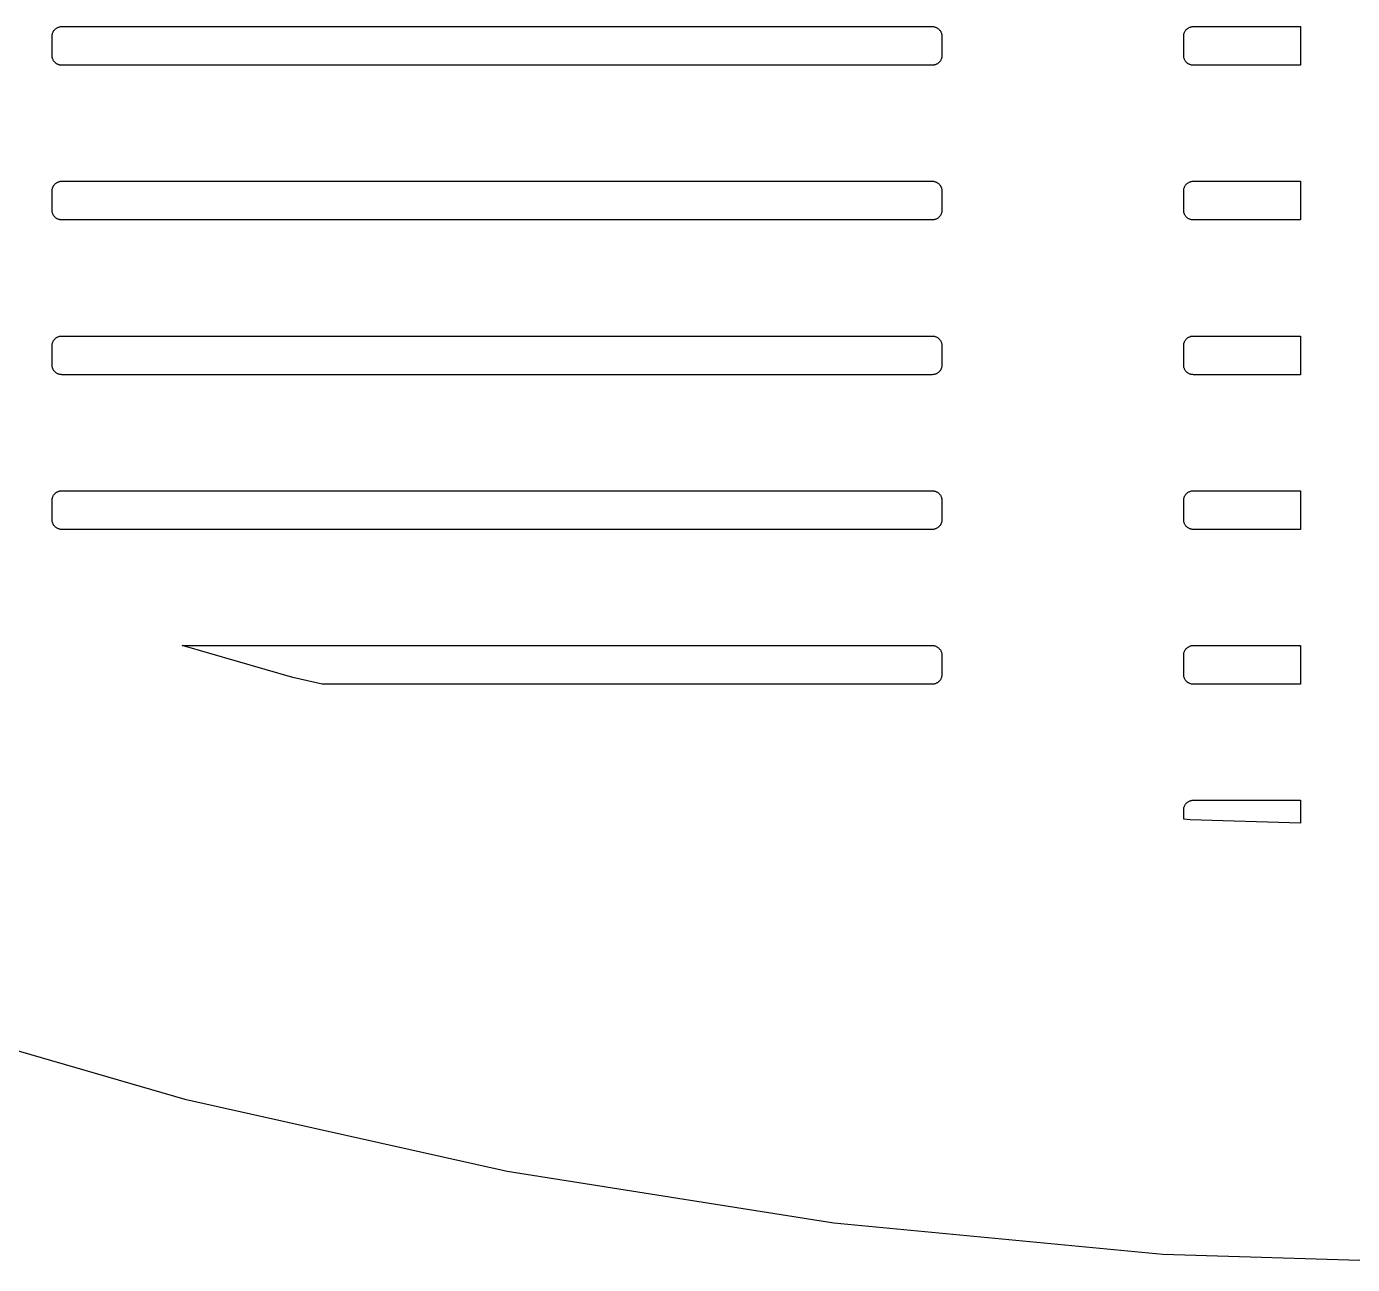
# Model space of a CAD drawing. Header units: metres. Extents: x -163 to 163, y -163 to 163.
# Drawn here: x -45.49 to -4.36, y -163.2 to -124.8 of the extents above; entities that cross this region are included whole.
import ezdxf

# ---------------------------------------------------------------- set-up
doc = ezdxf.new("R2010")
doc.units = ezdxf.units.M

msp = doc.modelspace()

# ---------------------------------------------------------------- linework, layer by layer
for p, q in [((-44.6936, -125.043), (-44.6895, -125.024)), ((-44.6895, -125.024), (-44.6843, -125.006)), ((-44.6843, -125.006), (-44.6779, -124.989)), ((-44.6779, -124.989), (-44.6704, -124.971)), ((-44.6704, -124.971), (-44.6618, -124.954)), ((-44.6618, -124.954), (-44.6523, -124.938)), ((-44.6523, -124.938), (-44.6416, -124.923)), ((-44.6416, -124.923), (-44.6301, -124.908)), ((-44.6301, -124.908), (-44.6176, -124.894)), ((-44.6176, -124.894), (-44.6043, -124.88)), ((-44.6043, -124.88), (-44.5902, -124.868)), ((-44.5902, -124.868), (-44.5753, -124.856)), ((-44.5753, -124.856), (-44.5597, -124.846)), ((-44.5597, -124.846), (-44.5435, -124.836)), ((-44.5435, -124.836), (-44.5267, -124.827)), ((-44.5267, -124.827), (-44.5094, -124.82)), ((-44.5094, -124.82), (-44.4917, -124.814)), ((-44.4917, -124.814), (-44.4736, -124.808)), ((-44.4736, -124.808), (-44.4552, -124.804)), ((-44.4552, -124.804), (-44.4366, -124.801)), ((-44.4366, -124.801), (-44.4178, -124.8)), ((-44.4178, -124.8), (-44.3989, -124.799)), ((-44.3989, -124.799), (-17.3989, -124.799)), ((-17.3989, -124.799), (-17.3801, -124.8)), ((-17.3801, -124.8), (-17.3613, -124.801)), ((-17.3613, -124.801), (-17.3427, -124.804)), ((-17.3427, -124.804), (-17.3243, -124.808)), ((-17.3243, -124.808), (-17.3062, -124.814)), ((-17.3062, -124.814), (-17.2885, -124.82)), ((-17.2885, -124.82), (-17.2712, -124.827)), ((-17.2712, -124.827), (-17.2544, -124.836)), ((-17.2544, -124.836), (-17.2382, -124.846)), ((-17.2382, -124.846), (-17.2226, -124.856)), ((-17.2226, -124.856), (-17.2077, -124.868)), ((-17.2077, -124.868), (-17.1936, -124.88)), ((-17.1936, -124.88), (-17.1803, -124.894)), ((-17.1803, -124.894), (-17.1678, -124.908)), ((-17.1678, -124.908), (-17.1562, -124.923)), ((-17.1562, -124.923), (-17.1456, -124.938)), ((-17.1456, -124.938), (-17.1361, -124.954)), ((-17.1361, -124.954), (-17.1275, -124.971)), ((-17.1275, -124.971), (-17.12, -124.989)), ((-17.12, -124.989), (-17.1136, -125.006)), ((-17.1136, -125.006), (-17.1084, -125.024)), ((-17.1084, -125.024), (-17.1043, -125.043)), ((-9.59363, -125.043), (-9.58952, -125.024)), ((-9.58952, -125.024), (-9.58426, -125.006)), ((-9.58426, -125.006), (-9.57788, -124.989)), ((-9.57788, -124.989), (-9.57039, -124.971)), ((-9.57039, -124.971), (-9.56184, -124.954)), ((-9.56184, -124.954), (-9.55225, -124.938)), ((-9.55225, -124.938), (-9.54166, -124.923)), ((-9.54166, -124.923), (-9.53011, -124.908)), ((-9.53011, -124.908), (-9.51764, -124.894)), ((-9.51764, -124.894), (-9.5043, -124.88)), ((-9.5043, -124.88), (-9.49017, -124.868)), ((-9.49017, -124.868), (-9.47528, -124.856)), ((-9.47528, -124.856), (-9.45969, -124.846)), ((-9.45969, -124.846), (-9.44347, -124.836)), ((-9.44347, -124.836), (-9.42668, -124.827)), ((-9.42668, -124.827), (-9.40938, -124.82)), ((-9.40938, -124.82), (-9.39165, -124.814)), ((-9.39165, -124.814), (-9.37355, -124.808)), ((-9.37355, -124.808), (-9.35516, -124.804)), ((-9.35516, -124.804), (-9.33655, -124.801)), ((-9.33655, -124.801), (-9.31778, -124.8)), ((-9.31778, -124.8), (-9.29895, -124.799)), ((-9.29895, -124.799), (-5.97498, -124.799)), ((-5.97498, -124.799), (-5.97498, -125.999)), ((-44.6989, -125.099), (-44.6983, -125.08)), ((-44.6989, -125.699), (-44.6989, -125.099)), ((-44.6983, -125.08), (-44.6966, -125.061)), ((-44.6966, -125.061), (-44.6936, -125.043)), ((-17.1043, -125.043), (-17.1013, -125.061)), ((-17.1013, -125.061), (-17.0995, -125.08)), ((-17.0995, -125.08), (-17.099, -125.099)), ((-17.099, -125.099), (-17.099, -125.699)), ((-9.59894, -125.099), (-9.59836, -125.08)), ((-9.59894, -125.699), (-9.59894, -125.099)), ((-9.59836, -125.08), (-9.59657, -125.061)), ((-9.59657, -125.061), (-9.59363, -125.043)), ((-44.6983, -125.718), (-44.6989, -125.699)), ((-44.6966, -125.737), (-44.6983, -125.718)), ((-44.6936, -125.755), (-44.6966, -125.737)), ((-44.6895, -125.774), (-44.6936, -125.755)), ((-44.6843, -125.792), (-44.6895, -125.774)), ((-44.6779, -125.809), (-44.6843, -125.792)), ((-44.6704, -125.827), (-44.6779, -125.809)), ((-44.6618, -125.843), (-44.6704, -125.827)), ((-44.6523, -125.86), (-44.6618, -125.843)), ((-17.1361, -125.843), (-17.1456, -125.86)), ((-17.1275, -125.827), (-17.1361, -125.843)), ((-17.12, -125.809), (-17.1275, -125.827)), ((-17.1136, -125.792), (-17.12, -125.809)), ((-17.1084, -125.774), (-17.1136, -125.792)), ((-17.1043, -125.755), (-17.1084, -125.774)), ((-17.1013, -125.737), (-17.1043, -125.755)), ((-17.0995, -125.718), (-17.1013, -125.737)), ((-17.099, -125.699), (-17.0995, -125.718)), ((-9.59836, -125.718), (-9.59894, -125.699)), ((-9.59657, -125.737), (-9.59836, -125.718)), ((-9.59363, -125.755), (-9.59657, -125.737)), ((-9.58952, -125.774), (-9.59363, -125.755)), ((-9.58426, -125.792), (-9.58952, -125.774)), ((-9.57788, -125.809), (-9.58426, -125.792)), ((-9.57039, -125.827), (-9.57788, -125.809)), ((-9.56184, -125.843), (-9.57039, -125.827)), ((-9.55225, -125.86), (-9.56184, -125.843)), ((-44.6416, -125.875), (-44.6523, -125.86)), ((-44.6301, -125.89), (-44.6416, -125.875)), ((-44.6176, -125.904), (-44.6301, -125.89)), ((-44.6043, -125.918), (-44.6176, -125.904)), ((-44.5902, -125.93), (-44.6043, -125.918)), ((-44.5753, -125.942), (-44.5902, -125.93)), ((-44.5597, -125.952), (-44.5753, -125.942)), ((-44.5435, -125.962), (-44.5597, -125.952)), ((-44.5267, -125.97), (-44.5435, -125.962)), ((-44.5094, -125.978), (-44.5267, -125.97)), ((-44.4917, -125.984), (-44.5094, -125.978)), ((-44.4736, -125.99), (-44.4917, -125.984)), ((-44.4552, -125.994), (-44.4736, -125.99)), ((-44.4366, -125.997), (-44.4552, -125.994)), ((-44.4178, -125.998), (-44.4366, -125.997)), ((-44.3989, -125.999), (-44.4178, -125.998)), ((-17.3989, -125.999), (-44.3989, -125.999)), ((-17.3801, -125.998), (-17.3989, -125.999)), ((-17.3613, -125.997), (-17.3801, -125.998)), ((-17.3427, -125.994), (-17.3613, -125.997)), ((-17.3243, -125.99), (-17.3427, -125.994)), ((-17.3062, -125.984), (-17.3243, -125.99)), ((-17.2885, -125.978), (-17.3062, -125.984)), ((-17.2712, -125.97), (-17.2885, -125.978)), ((-17.2544, -125.962), (-17.2712, -125.97)), ((-17.2382, -125.952), (-17.2544, -125.962)), ((-17.2226, -125.942), (-17.2382, -125.952)), ((-17.2077, -125.93), (-17.2226, -125.942)), ((-17.1936, -125.918), (-17.2077, -125.93)), ((-17.1803, -125.904), (-17.1936, -125.918)), ((-17.1678, -125.89), (-17.1803, -125.904)), ((-17.1562, -125.875), (-17.1678, -125.89)), ((-17.1456, -125.86), (-17.1562, -125.875)), ((-9.54166, -125.875), (-9.55225, -125.86)), ((-9.53011, -125.89), (-9.54166, -125.875)), ((-9.51764, -125.904), (-9.53011, -125.89)), ((-9.5043, -125.918), (-9.51764, -125.904)), ((-9.49017, -125.93), (-9.5043, -125.918)), ((-9.47528, -125.942), (-9.49017, -125.93)), ((-9.45969, -125.952), (-9.47528, -125.942)), ((-9.44347, -125.962), (-9.45969, -125.952)), ((-9.42668, -125.97), (-9.44347, -125.962)), ((-9.40938, -125.978), (-9.42668, -125.97)), ((-9.39165, -125.984), (-9.40938, -125.978)), ((-9.37355, -125.99), (-9.39165, -125.984)), ((-9.35516, -125.994), (-9.37355, -125.99)), ((-9.33655, -125.997), (-9.35516, -125.994)), ((-9.31778, -125.998), (-9.33655, -125.997)), ((-9.29895, -125.999), (-9.31778, -125.998)), ((-5.97498, -125.999), (-9.29895, -125.999)), ((-44.6989, -129.899), (-44.6983, -129.88)), ((-44.6989, -130.499), (-44.6989, -129.899)), ((-44.6983, -129.88), (-44.6966, -129.861)), ((-44.6966, -129.861), (-44.6936, -129.843)), ((-44.6936, -129.843), (-44.6895, -129.824)), ((-44.6895, -129.824), (-44.6843, -129.806)), ((-44.6843, -129.806), (-44.6779, -129.789)), ((-44.6779, -129.789), (-44.6704, -129.771)), ((-44.6704, -129.771), (-44.6618, -129.754)), ((-44.6618, -129.754), (-44.6523, -129.738)), ((-44.6523, -129.738), (-44.6416, -129.723)), ((-44.6416, -129.723), (-44.6301, -129.708)), ((-44.6301, -129.708), (-44.6176, -129.694)), ((-44.6176, -129.694), (-44.6043, -129.68)), ((-44.6043, -129.68), (-44.5902, -129.668)), ((-44.5902, -129.668), (-44.5753, -129.656)), ((-44.5753, -129.656), (-44.5597, -129.646)), ((-44.5597, -129.646), (-44.5435, -129.636)), ((-44.5435, -129.636), (-44.5267, -129.628)), ((-44.5267, -129.628), (-44.5094, -129.62)), ((-44.5094, -129.62), (-44.4917, -129.614)), ((-44.4917, -129.614), (-44.4736, -129.608)), ((-44.4736, -129.608), (-44.4552, -129.604)), ((-44.4552, -129.604), (-44.4366, -129.601)), ((-44.4366, -129.601), (-44.4178, -129.6)), ((-44.4178, -129.6), (-44.3989, -129.599)), ((-44.3989, -129.599), (-17.3989, -129.599)), ((-17.3989, -129.599), (-17.3801, -129.6)), ((-17.3801, -129.6), (-17.3613, -129.601)), ((-17.3613, -129.601), (-17.3427, -129.604)), ((-17.3427, -129.604), (-17.3243, -129.608)), ((-17.3243, -129.608), (-17.3062, -129.614)), ((-17.3062, -129.614), (-17.2885, -129.62)), ((-17.2885, -129.62), (-17.2712, -129.628)), ((-17.2712, -129.628), (-17.2544, -129.636)), ((-17.2544, -129.636), (-17.2382, -129.646)), ((-17.2382, -129.646), (-17.2226, -129.656)), ((-17.2226, -129.656), (-17.2077, -129.668)), ((-17.2077, -129.668), (-17.1936, -129.68)), ((-17.1936, -129.68), (-17.1803, -129.694)), ((-17.1803, -129.694), (-17.1678, -129.708)), ((-17.1678, -129.708), (-17.1562, -129.723)), ((-17.1562, -129.723), (-17.1456, -129.738)), ((-17.1456, -129.738), (-17.1361, -129.754)), ((-17.1361, -129.754), (-17.1275, -129.771)), ((-17.1275, -129.771), (-17.12, -129.789)), ((-17.12, -129.789), (-17.1136, -129.806)), ((-17.1136, -129.806), (-17.1084, -129.824)), ((-17.1084, -129.824), (-17.1043, -129.843)), ((-17.1043, -129.843), (-17.1013, -129.861)), ((-17.1013, -129.861), (-17.0995, -129.88)), ((-17.0995, -129.88), (-17.099, -129.899)), ((-17.099, -129.899), (-17.099, -130.499)), ((-9.59894, -129.899), (-9.59836, -129.88)), ((-9.59894, -130.499), (-9.59894, -129.899)), ((-9.59836, -129.88), (-9.59657, -129.861)), ((-9.59657, -129.861), (-9.59363, -129.843)), ((-9.59363, -129.843), (-9.58952, -129.824)), ((-9.58952, -129.824), (-9.58426, -129.806)), ((-9.58426, -129.806), (-9.57788, -129.789)), ((-9.57788, -129.789), (-9.57039, -129.771)), ((-9.57039, -129.771), (-9.56184, -129.754)), ((-9.56184, -129.754), (-9.55225, -129.738)), ((-9.55225, -129.738), (-9.54166, -129.723)), ((-9.54166, -129.723), (-9.53011, -129.708)), ((-9.53011, -129.708), (-9.51764, -129.694)), ((-9.51764, -129.694), (-9.5043, -129.68)), ((-9.5043, -129.68), (-9.49017, -129.668)), ((-9.49017, -129.668), (-9.47528, -129.656)), ((-9.47528, -129.656), (-9.45969, -129.646)), ((-9.45969, -129.646), (-9.44347, -129.636)), ((-9.44347, -129.636), (-9.42668, -129.628)), ((-9.42668, -129.628), (-9.40938, -129.62)), ((-9.40938, -129.62), (-9.39165, -129.614)), ((-9.39165, -129.614), (-9.37355, -129.608)), ((-9.37355, -129.608), (-9.35516, -129.604)), ((-9.35516, -129.604), (-9.33655, -129.601)), ((-9.33655, -129.601), (-9.31778, -129.6)), ((-9.31778, -129.6), (-9.29895, -129.599)), ((-9.29895, -129.599), (-5.97498, -129.599)), ((-5.97498, -129.599), (-5.97498, -130.799)), ((-44.6983, -130.518), (-44.6989, -130.499)), ((-44.6966, -130.537), (-44.6983, -130.518)), ((-44.6936, -130.555), (-44.6966, -130.537)), ((-44.6895, -130.574), (-44.6936, -130.555)), ((-44.6843, -130.592), (-44.6895, -130.574)), ((-44.6779, -130.609), (-44.6843, -130.592)), ((-44.6704, -130.627), (-44.6779, -130.609)), ((-44.6618, -130.643), (-44.6704, -130.627)), ((-44.6523, -130.66), (-44.6618, -130.643)), ((-44.6416, -130.675), (-44.6523, -130.66)), ((-44.6301, -130.69), (-44.6416, -130.675)), ((-44.6176, -130.704), (-44.6301, -130.69)), ((-44.6043, -130.718), (-44.6176, -130.704)), ((-44.5902, -130.73), (-44.6043, -130.718)), ((-44.5753, -130.742), (-44.5902, -130.73)), ((-44.5597, -130.752), (-44.5753, -130.742)), ((-44.5435, -130.762), (-44.5597, -130.752)), ((-44.5267, -130.77), (-44.5435, -130.762)), ((-44.5094, -130.778), (-44.5267, -130.77)), ((-44.4917, -130.784), (-44.5094, -130.778)), ((-44.4736, -130.79), (-44.4917, -130.784)), ((-44.4552, -130.794), (-44.4736, -130.79)), ((-44.4366, -130.797), (-44.4552, -130.794)), ((-17.3427, -130.794), (-17.3613, -130.797)), ((-17.3243, -130.79), (-17.3427, -130.794)), ((-17.3062, -130.784), (-17.3243, -130.79)), ((-17.2885, -130.778), (-17.3062, -130.784)), ((-17.2712, -130.77), (-17.2885, -130.778)), ((-17.2544, -130.762), (-17.2712, -130.77)), ((-17.2382, -130.752), (-17.2544, -130.762)), ((-17.2226, -130.742), (-17.2382, -130.752)), ((-17.2077, -130.73), (-17.2226, -130.742)), ((-17.1936, -130.718), (-17.2077, -130.73)), ((-17.1803, -130.704), (-17.1936, -130.718)), ((-17.1678, -130.69), (-17.1803, -130.704)), ((-17.1562, -130.675), (-17.1678, -130.69)), ((-17.1456, -130.66), (-17.1562, -130.675)), ((-17.1361, -130.643), (-17.1456, -130.66)), ((-17.1275, -130.627), (-17.1361, -130.643)), ((-17.12, -130.609), (-17.1275, -130.627)), ((-17.1136, -130.592), (-17.12, -130.609)), ((-17.1084, -130.574), (-17.1136, -130.592)), ((-17.1043, -130.555), (-17.1084, -130.574)), ((-17.1013, -130.537), (-17.1043, -130.555)), ((-17.0995, -130.518), (-17.1013, -130.537)), ((-17.099, -130.499), (-17.0995, -130.518)), ((-9.59836, -130.518), (-9.59894, -130.499)), ((-9.59657, -130.537), (-9.59836, -130.518)), ((-9.59363, -130.555), (-9.59657, -130.537)), ((-9.58952, -130.574), (-9.59363, -130.555)), ((-9.58426, -130.592), (-9.58952, -130.574)), ((-9.57788, -130.609), (-9.58426, -130.592)), ((-9.57039, -130.627), (-9.57788, -130.609)), ((-9.56184, -130.643), (-9.57039, -130.627)), ((-9.55225, -130.66), (-9.56184, -130.643)), ((-9.54166, -130.675), (-9.55225, -130.66)), ((-9.53011, -130.69), (-9.54166, -130.675)), ((-9.51764, -130.704), (-9.53011, -130.69)), ((-9.5043, -130.718), (-9.51764, -130.704)), ((-9.49017, -130.73), (-9.5043, -130.718)), ((-9.47528, -130.742), (-9.49017, -130.73)), ((-9.45969, -130.752), (-9.47528, -130.742)), ((-9.44347, -130.762), (-9.45969, -130.752)), ((-9.42668, -130.77), (-9.44347, -130.762)), ((-9.40938, -130.778), (-9.42668, -130.77)), ((-9.39165, -130.784), (-9.40938, -130.778)), ((-9.37355, -130.79), (-9.39165, -130.784)), ((-9.35516, -130.794), (-9.37355, -130.79)), ((-9.33655, -130.797), (-9.35516, -130.794)), ((-44.4178, -130.798), (-44.4366, -130.797)), ((-44.3989, -130.799), (-44.4178, -130.798)), ((-17.3989, -130.799), (-44.3989, -130.799)), ((-17.3801, -130.798), (-17.3989, -130.799)), ((-17.3613, -130.797), (-17.3801, -130.798)), ((-9.31778, -130.798), (-9.33655, -130.797)), ((-9.29895, -130.799), (-9.31778, -130.798)), ((-5.97498, -130.799), (-9.29895, -130.799)), ((-44.6301, -134.508), (-44.6176, -134.494)), ((-44.6176, -134.494), (-44.6043, -134.48)), ((-44.6043, -134.48), (-44.5902, -134.468)), ((-44.5902, -134.468), (-44.5753, -134.456)), ((-44.5753, -134.456), (-44.5597, -134.446)), ((-44.5597, -134.446), (-44.5435, -134.436)), ((-44.5435, -134.436), (-44.5267, -134.428)), ((-44.5267, -134.428), (-44.5094, -134.42)), ((-44.5094, -134.42), (-44.4917, -134.414)), ((-44.4917, -134.414), (-44.4736, -134.408)), ((-44.4736, -134.408), (-44.4552, -134.404)), ((-44.4552, -134.404), (-44.4366, -134.401)), ((-44.4366, -134.401), (-44.4178, -134.4)), ((-44.4178, -134.4), (-44.3989, -134.399)), ((-44.3989, -134.399), (-17.3989, -134.399)), ((-17.3989, -134.399), (-17.3801, -134.4)), ((-17.3801, -134.4), (-17.3613, -134.401)), ((-17.3613, -134.401), (-17.3427, -134.404)), ((-17.3427, -134.404), (-17.3243, -134.408)), ((-17.3243, -134.408), (-17.3062, -134.414)), ((-17.3062, -134.414), (-17.2885, -134.42)), ((-17.2885, -134.42), (-17.2712, -134.428)), ((-17.2712, -134.428), (-17.2544, -134.436)), ((-17.2544, -134.436), (-17.2382, -134.446)), ((-17.2382, -134.446), (-17.2226, -134.456)), ((-17.2226, -134.456), (-17.2077, -134.468)), ((-17.2077, -134.468), (-17.1936, -134.48)), ((-17.1936, -134.48), (-17.1803, -134.494)), ((-17.1803, -134.494), (-17.1678, -134.508)), ((-9.53011, -134.508), (-9.51764, -134.494)), ((-9.51764, -134.494), (-9.5043, -134.48)), ((-9.5043, -134.48), (-9.49017, -134.468)), ((-9.49017, -134.468), (-9.47528, -134.456)), ((-9.47528, -134.456), (-9.45969, -134.446)), ((-9.45969, -134.446), (-9.44347, -134.436)), ((-9.44347, -134.436), (-9.42668, -134.428)), ((-9.42668, -134.428), (-9.40938, -134.42)), ((-9.40938, -134.42), (-9.39165, -134.414)), ((-9.39165, -134.414), (-9.37355, -134.408)), ((-9.37355, -134.408), (-9.35516, -134.404)), ((-9.35516, -134.404), (-9.33655, -134.401)), ((-9.33655, -134.401), (-9.31778, -134.4)), ((-9.31778, -134.4), (-9.29895, -134.399)), ((-9.29895, -134.399), (-5.97498, -134.399)), ((-5.97498, -134.399), (-5.97498, -135.599)), ((-44.6989, -134.699), (-44.6983, -134.68)), ((-44.6989, -135.299), (-44.6989, -134.699)), ((-44.6983, -134.68), (-44.6966, -134.661)), ((-44.6966, -134.661), (-44.6936, -134.643)), ((-44.6936, -134.643), (-44.6895, -134.624)), ((-44.6895, -134.624), (-44.6843, -134.606)), ((-44.6843, -134.606), (-44.6779, -134.589)), ((-44.6779, -134.589), (-44.6704, -134.571)), ((-44.6704, -134.571), (-44.6618, -134.554)), ((-44.6618, -134.554), (-44.6523, -134.538)), ((-44.6523, -134.538), (-44.6416, -134.523)), ((-44.6416, -134.523), (-44.6301, -134.508)), ((-17.1678, -134.508), (-17.1562, -134.523)), ((-17.1562, -134.523), (-17.1456, -134.538)), ((-17.1456, -134.538), (-17.1361, -134.554)), ((-17.1361, -134.554), (-17.1275, -134.571)), ((-17.1275, -134.571), (-17.12, -134.589)), ((-17.12, -134.589), (-17.1136, -134.606)), ((-17.1136, -134.606), (-17.1084, -134.624)), ((-17.1084, -134.624), (-17.1043, -134.643)), ((-17.1043, -134.643), (-17.1013, -134.661)), ((-17.1013, -134.661), (-17.0995, -134.68)), ((-17.0995, -134.68), (-17.099, -134.699)), ((-17.099, -134.699), (-17.099, -135.299)), ((-9.59894, -134.699), (-9.59836, -134.68)), ((-9.59894, -135.299), (-9.59894, -134.699)), ((-9.59836, -134.68), (-9.59657, -134.661)), ((-9.59657, -134.661), (-9.59363, -134.643)), ((-9.59363, -134.643), (-9.58952, -134.624)), ((-9.58952, -134.624), (-9.58426, -134.606)), ((-9.58426, -134.606), (-9.57788, -134.589)), ((-9.57788, -134.589), (-9.57039, -134.571)), ((-9.57039, -134.571), (-9.56184, -134.554)), ((-9.56184, -134.554), (-9.55225, -134.538)), ((-9.55225, -134.538), (-9.54166, -134.523)), ((-9.54166, -134.523), (-9.53011, -134.508)), ((-44.6983, -135.318), (-44.6989, -135.299)), ((-44.6966, -135.337), (-44.6983, -135.318)), ((-17.0995, -135.318), (-17.1013, -135.337)), ((-17.099, -135.299), (-17.0995, -135.318)), ((-9.59836, -135.318), (-9.59894, -135.299)), ((-9.59657, -135.337), (-9.59836, -135.318)), ((-44.6936, -135.355), (-44.6966, -135.337)), ((-44.6895, -135.374), (-44.6936, -135.355)), ((-44.6843, -135.392), (-44.6895, -135.374)), ((-44.6779, -135.409), (-44.6843, -135.392)), ((-44.6704, -135.427), (-44.6779, -135.409)), ((-44.6618, -135.443), (-44.6704, -135.427)), ((-44.6523, -135.46), (-44.6618, -135.443)), ((-44.6416, -135.475), (-44.6523, -135.46)), ((-44.6301, -135.49), (-44.6416, -135.475)), ((-44.6176, -135.504), (-44.6301, -135.49)), ((-44.6043, -135.518), (-44.6176, -135.504)), ((-44.5902, -135.53), (-44.6043, -135.518)), ((-44.5753, -135.542), (-44.5902, -135.53)), ((-44.5597, -135.552), (-44.5753, -135.542)), ((-44.5435, -135.562), (-44.5597, -135.552)), ((-44.5267, -135.57), (-44.5435, -135.562)), ((-44.5094, -135.578), (-44.5267, -135.57)), ((-44.4917, -135.584), (-44.5094, -135.578)), ((-44.4736, -135.59), (-44.4917, -135.584)), ((-44.4552, -135.594), (-44.4736, -135.59)), ((-44.4366, -135.597), (-44.4552, -135.594)), ((-44.4178, -135.598), (-44.4366, -135.597)), ((-44.3989, -135.599), (-44.4178, -135.598)), ((-17.3989, -135.599), (-44.3989, -135.599)), ((-17.3801, -135.598), (-17.3989, -135.599)), ((-17.3613, -135.597), (-17.3801, -135.598)), ((-17.3427, -135.594), (-17.3613, -135.597)), ((-17.3243, -135.59), (-17.3427, -135.594)), ((-17.3062, -135.584), (-17.3243, -135.59)), ((-17.2885, -135.578), (-17.3062, -135.584)), ((-17.2712, -135.57), (-17.2885, -135.578)), ((-17.2544, -135.562), (-17.2712, -135.57)), ((-17.2382, -135.552), (-17.2544, -135.562)), ((-17.2226, -135.542), (-17.2382, -135.552)), ((-17.2077, -135.53), (-17.2226, -135.542)), ((-17.1936, -135.518), (-17.2077, -135.53)), ((-17.1803, -135.504), (-17.1936, -135.518)), ((-17.1678, -135.49), (-17.1803, -135.504)), ((-17.1562, -135.475), (-17.1678, -135.49)), ((-17.1456, -135.46), (-17.1562, -135.475)), ((-17.1361, -135.443), (-17.1456, -135.46)), ((-17.1275, -135.427), (-17.1361, -135.443)), ((-17.12, -135.409), (-17.1275, -135.427)), ((-17.1136, -135.392), (-17.12, -135.409)), ((-17.1084, -135.374), (-17.1136, -135.392)), ((-17.1043, -135.355), (-17.1084, -135.374)), ((-17.1013, -135.337), (-17.1043, -135.355)), ((-9.59363, -135.355), (-9.59657, -135.337)), ((-9.58952, -135.374), (-9.59363, -135.355)), ((-9.58426, -135.392), (-9.58952, -135.374)), ((-9.57788, -135.409), (-9.58426, -135.392)), ((-9.57039, -135.427), (-9.57788, -135.409)), ((-9.56184, -135.443), (-9.57039, -135.427)), ((-9.55225, -135.46), (-9.56184, -135.443)), ((-9.54166, -135.475), (-9.55225, -135.46)), ((-9.53011, -135.49), (-9.54166, -135.475)), ((-9.51764, -135.504), (-9.53011, -135.49)), ((-9.5043, -135.518), (-9.51764, -135.504)), ((-9.49017, -135.53), (-9.5043, -135.518)), ((-9.47528, -135.542), (-9.49017, -135.53)), ((-9.45969, -135.552), (-9.47528, -135.542)), ((-9.44347, -135.562), (-9.45969, -135.552)), ((-9.42668, -135.57), (-9.44347, -135.562)), ((-9.40938, -135.578), (-9.42668, -135.57)), ((-9.39165, -135.584), (-9.40938, -135.578)), ((-9.37355, -135.59), (-9.39165, -135.584)), ((-9.35516, -135.594), (-9.37355, -135.59)), ((-9.33655, -135.597), (-9.35516, -135.594)), ((-9.31778, -135.598), (-9.33655, -135.597)), ((-9.29895, -135.599), (-9.31778, -135.598)), ((-5.97498, -135.599), (-9.29895, -135.599)), ((-44.6936, -139.443), (-44.6895, -139.424)), ((-44.6895, -139.424), (-44.6843, -139.406)), ((-44.6843, -139.406), (-44.6779, -139.389)), ((-44.6779, -139.389), (-44.6704, -139.371)), ((-44.6704, -139.371), (-44.6618, -139.354)), ((-44.6618, -139.354), (-44.6523, -139.338)), ((-44.6523, -139.338), (-44.6416, -139.323)), ((-44.6416, -139.323), (-44.6301, -139.308)), ((-44.6301, -139.308), (-44.6176, -139.294)), ((-44.6176, -139.294), (-44.6043, -139.28)), ((-44.6043, -139.28), (-44.5902, -139.268)), ((-44.5902, -139.268), (-44.5753, -139.256)), ((-44.5753, -139.256), (-44.5597, -139.246)), ((-44.5597, -139.246), (-44.5435, -139.236)), ((-44.5435, -139.236), (-44.5267, -139.228)), ((-44.5267, -139.228), (-44.5094, -139.22)), ((-44.5094, -139.22), (-44.4917, -139.214)), ((-44.4917, -139.214), (-44.4736, -139.208)), ((-44.4736, -139.208), (-44.4552, -139.204)), ((-44.4552, -139.204), (-44.4366, -139.201)), ((-44.4366, -139.201), (-44.4178, -139.2)), ((-44.4178, -139.2), (-44.3989, -139.199)), ((-44.3989, -139.199), (-17.3989, -139.199)), ((-17.3989, -139.199), (-17.3801, -139.2)), ((-17.3801, -139.2), (-17.3613, -139.201)), ((-17.3613, -139.201), (-17.3427, -139.204)), ((-17.3427, -139.204), (-17.3243, -139.208)), ((-17.3243, -139.208), (-17.3062, -139.214)), ((-17.3062, -139.214), (-17.2885, -139.22)), ((-17.2885, -139.22), (-17.2712, -139.228)), ((-17.2712, -139.228), (-17.2544, -139.236)), ((-17.2544, -139.236), (-17.2382, -139.246)), ((-17.2382, -139.246), (-17.2226, -139.256)), ((-17.2226, -139.256), (-17.2077, -139.268)), ((-17.2077, -139.268), (-17.1936, -139.28)), ((-17.1936, -139.28), (-17.1803, -139.294)), ((-17.1803, -139.294), (-17.1678, -139.308)), ((-17.1678, -139.308), (-17.1562, -139.323)), ((-17.1562, -139.323), (-17.1456, -139.338)), ((-17.1456, -139.338), (-17.1361, -139.354)), ((-17.1361, -139.354), (-17.1275, -139.371)), ((-17.1275, -139.371), (-17.12, -139.389)), ((-17.12, -139.389), (-17.1136, -139.406)), ((-17.1136, -139.406), (-17.1084, -139.424)), ((-17.1084, -139.424), (-17.1043, -139.443)), ((-9.59363, -139.443), (-9.58952, -139.424)), ((-9.58952, -139.424), (-9.58426, -139.406)), ((-9.58426, -139.406), (-9.57788, -139.389)), ((-9.57788, -139.389), (-9.57039, -139.371)), ((-9.57039, -139.371), (-9.56184, -139.354)), ((-9.56184, -139.354), (-9.55225, -139.338)), ((-9.55225, -139.338), (-9.54166, -139.323)), ((-9.54166, -139.323), (-9.53011, -139.308)), ((-9.53011, -139.308), (-9.51764, -139.294)), ((-9.51764, -139.294), (-9.5043, -139.28)), ((-9.5043, -139.28), (-9.49017, -139.268)), ((-9.49017, -139.268), (-9.47528, -139.256)), ((-9.47528, -139.256), (-9.45969, -139.246)), ((-9.45969, -139.246), (-9.44347, -139.236)), ((-9.44347, -139.236), (-9.42668, -139.228)), ((-9.42668, -139.228), (-9.40938, -139.22)), ((-9.40938, -139.22), (-9.39165, -139.214)), ((-9.39165, -139.214), (-9.37355, -139.208)), ((-9.37355, -139.208), (-9.35516, -139.204)), ((-9.35516, -139.204), (-9.33655, -139.201)), ((-9.33655, -139.201), (-9.31778, -139.2)), ((-9.31778, -139.2), (-9.29895, -139.199)), ((-9.29895, -139.199), (-5.97498, -139.199)), ((-5.97498, -139.199), (-5.97498, -140.399)), ((-44.6989, -139.499), (-44.6983, -139.48)), ((-44.6989, -140.099), (-44.6989, -139.499)), ((-44.6983, -139.48), (-44.6966, -139.461)), ((-44.6966, -139.461), (-44.6936, -139.443)), ((-17.1043, -139.443), (-17.1013, -139.461)), ((-17.1013, -139.461), (-17.0995, -139.48)), ((-17.0995, -139.48), (-17.099, -139.499)), ((-17.099, -139.499), (-17.099, -140.099)), ((-9.59894, -139.499), (-9.59836, -139.48)), ((-9.59894, -140.099), (-9.59894, -139.499)), ((-9.59836, -139.48), (-9.59657, -139.461)), ((-9.59657, -139.461), (-9.59363, -139.443)), ((-44.6983, -140.118), (-44.6989, -140.099)), ((-44.6966, -140.137), (-44.6983, -140.118)), ((-44.6936, -140.155), (-44.6966, -140.137)), ((-44.6895, -140.174), (-44.6936, -140.155)), ((-44.6843, -140.192), (-44.6895, -140.174)), ((-44.6779, -140.209), (-44.6843, -140.192)), ((-44.6704, -140.227), (-44.6779, -140.209)), ((-44.6618, -140.243), (-44.6704, -140.227)), ((-44.6523, -140.26), (-44.6618, -140.243)), ((-17.1361, -140.243), (-17.1456, -140.26)), ((-17.1275, -140.227), (-17.1361, -140.243)), ((-17.12, -140.209), (-17.1275, -140.227)), ((-17.1136, -140.192), (-17.12, -140.209)), ((-17.1084, -140.174), (-17.1136, -140.192)), ((-17.1043, -140.155), (-17.1084, -140.174)), ((-17.1013, -140.137), (-17.1043, -140.155)), ((-17.0995, -140.118), (-17.1013, -140.137)), ((-17.099, -140.099), (-17.0995, -140.118)), ((-9.59836, -140.118), (-9.59894, -140.099)), ((-9.59657, -140.137), (-9.59836, -140.118)), ((-9.59363, -140.155), (-9.59657, -140.137)), ((-9.58952, -140.174), (-9.59363, -140.155)), ((-9.58426, -140.192), (-9.58952, -140.174)), ((-9.57788, -140.209), (-9.58426, -140.192)), ((-9.57039, -140.227), (-9.57788, -140.209)), ((-9.56184, -140.243), (-9.57039, -140.227)), ((-9.55225, -140.26), (-9.56184, -140.243)), ((-44.6416, -140.275), (-44.6523, -140.26)), ((-44.6301, -140.29), (-44.6416, -140.275)), ((-44.6176, -140.304), (-44.6301, -140.29)), ((-44.6043, -140.318), (-44.6176, -140.304)), ((-44.5902, -140.33), (-44.6043, -140.318)), ((-44.5753, -140.342), (-44.5902, -140.33)), ((-44.5597, -140.352), (-44.5753, -140.342)), ((-44.5435, -140.362), (-44.5597, -140.352)), ((-44.5267, -140.37), (-44.5435, -140.362)), ((-44.5094, -140.378), (-44.5267, -140.37)), ((-44.4917, -140.384), (-44.5094, -140.378)), ((-44.4736, -140.39), (-44.4917, -140.384)), ((-44.4552, -140.394), (-44.4736, -140.39)), ((-44.4366, -140.397), (-44.4552, -140.394)), ((-44.4178, -140.398), (-44.4366, -140.397)), ((-44.3989, -140.399), (-44.4178, -140.398)), ((-17.3989, -140.399), (-44.3989, -140.399)), ((-17.3801, -140.398), (-17.3989, -140.399)), ((-17.3613, -140.397), (-17.3801, -140.398)), ((-17.3427, -140.394), (-17.3613, -140.397)), ((-17.3243, -140.39), (-17.3427, -140.394)), ((-17.3062, -140.384), (-17.3243, -140.39)), ((-17.2885, -140.378), (-17.3062, -140.384)), ((-17.2712, -140.37), (-17.2885, -140.378)), ((-17.2544, -140.362), (-17.2712, -140.37)), ((-17.2382, -140.352), (-17.2544, -140.362)), ((-17.2226, -140.342), (-17.2382, -140.352)), ((-17.2077, -140.33), (-17.2226, -140.342)), ((-17.1936, -140.318), (-17.2077, -140.33)), ((-17.1803, -140.304), (-17.1936, -140.318)), ((-17.1678, -140.29), (-17.1803, -140.304)), ((-17.1562, -140.275), (-17.1678, -140.29)), ((-17.1456, -140.26), (-17.1562, -140.275)), ((-9.54166, -140.275), (-9.55225, -140.26)), ((-9.53011, -140.29), (-9.54166, -140.275)), ((-9.51764, -140.304), (-9.53011, -140.29)), ((-9.5043, -140.318), (-9.51764, -140.304)), ((-9.49017, -140.33), (-9.5043, -140.318)), ((-9.47528, -140.342), (-9.49017, -140.33)), ((-9.45969, -140.352), (-9.47528, -140.342)), ((-9.44347, -140.362), (-9.45969, -140.352)), ((-9.42668, -140.37), (-9.44347, -140.362)), ((-9.40938, -140.378), (-9.42668, -140.37)), ((-9.39165, -140.384), (-9.40938, -140.378)), ((-9.37355, -140.39), (-9.39165, -140.384)), ((-9.35516, -140.394), (-9.37355, -140.39)), ((-9.33655, -140.397), (-9.35516, -140.394)), ((-9.31778, -140.398), (-9.33655, -140.397)), ((-9.29895, -140.399), (-9.31778, -140.398)), ((-5.97498, -140.399), (-9.29895, -140.399)), ((-37.2286, -144.996), (-40.6601, -143.999)), ((-40.6601, -143.999), (-17.3989, -143.999)), ((-17.3989, -143.999), (-17.3801, -144)), ((-17.3801, -144), (-17.3613, -144.001)), ((-17.3613, -144.001), (-17.3427, -144.004)), ((-17.3427, -144.004), (-17.3243, -144.008)), ((-17.3243, -144.008), (-17.3062, -144.014)), ((-17.3062, -144.014), (-17.2885, -144.02)), ((-17.2885, -144.02), (-17.2712, -144.028)), ((-17.2712, -144.028), (-17.2544, -144.036)), ((-17.2544, -144.036), (-17.2382, -144.046)), ((-17.2382, -144.046), (-17.2226, -144.056)), ((-17.2226, -144.056), (-17.2077, -144.068)), ((-17.2077, -144.068), (-17.1936, -144.08)), ((-17.1936, -144.08), (-17.1803, -144.094)), ((-17.1803, -144.094), (-17.1678, -144.108)), ((-17.1678, -144.108), (-17.1562, -144.123)), ((-17.1562, -144.123), (-17.1456, -144.138)), ((-17.1456, -144.138), (-17.1361, -144.154)), ((-17.1361, -144.154), (-17.1275, -144.171)), ((-17.1275, -144.171), (-17.12, -144.189)), ((-17.12, -144.189), (-17.1136, -144.206)), ((-17.1136, -144.206), (-17.1084, -144.224)), ((-17.1084, -144.224), (-17.1043, -144.243)), ((-17.1043, -144.243), (-17.1013, -144.261)), ((-17.1013, -144.261), (-17.0995, -144.28)), ((-17.0995, -144.28), (-17.099, -144.299)), ((-17.099, -144.299), (-17.099, -144.899)), ((-9.59894, -144.299), (-9.59836, -144.28)), ((-9.59894, -144.899), (-9.59894, -144.299)), ((-9.59836, -144.28), (-9.59657, -144.261)), ((-9.59657, -144.261), (-9.59363, -144.243)), ((-9.59363, -144.243), (-9.58952, -144.224)), ((-9.58952, -144.224), (-9.58426, -144.206)), ((-9.58426, -144.206), (-9.57788, -144.189)), ((-9.57788, -144.189), (-9.57039, -144.171)), ((-9.57039, -144.171), (-9.56184, -144.154)), ((-9.56184, -144.154), (-9.55225, -144.138)), ((-9.55225, -144.138), (-9.54166, -144.123)), ((-9.54166, -144.123), (-9.53011, -144.108)), ((-9.53011, -144.108), (-9.51764, -144.094)), ((-9.51764, -144.094), (-9.5043, -144.08)), ((-9.5043, -144.08), (-9.49017, -144.068)), ((-9.49017, -144.068), (-9.47528, -144.056)), ((-9.47528, -144.056), (-9.45969, -144.046)), ((-9.45969, -144.046), (-9.44347, -144.036)), ((-9.44347, -144.036), (-9.42668, -144.028)), ((-9.42668, -144.028), (-9.40938, -144.02)), ((-9.40938, -144.02), (-9.39165, -144.014)), ((-9.39165, -144.014), (-9.37355, -144.008)), ((-9.37355, -144.008), (-9.35516, -144.004)), ((-9.35516, -144.004), (-9.33655, -144.001)), ((-9.33655, -144.001), (-9.31778, -144)), ((-9.31778, -144), (-9.29895, -143.999)), ((-9.29895, -143.999), (-5.97498, -143.999)), ((-5.97498, -143.999), (-5.97498, -145.199)), ((-36.3201, -145.199), (-37.2286, -144.996)), ((-17.3243, -145.19), (-17.3427, -145.194)), ((-17.3062, -145.184), (-17.3243, -145.19)), ((-17.2885, -145.178), (-17.3062, -145.184)), ((-17.2712, -145.17), (-17.2885, -145.178)), ((-17.2544, -145.162), (-17.2712, -145.17)), ((-17.2382, -145.152), (-17.2544, -145.162)), ((-17.2226, -145.142), (-17.2382, -145.152)), ((-17.2077, -145.13), (-17.2226, -145.142)), ((-17.1936, -145.118), (-17.2077, -145.13)), ((-17.1803, -145.104), (-17.1936, -145.118)), ((-17.1678, -145.09), (-17.1803, -145.104)), ((-17.1562, -145.075), (-17.1678, -145.09)), ((-17.1456, -145.06), (-17.1562, -145.075)), ((-17.1361, -145.043), (-17.1456, -145.06)), ((-17.1275, -145.027), (-17.1361, -145.043)), ((-17.12, -145.009), (-17.1275, -145.027)), ((-17.1136, -144.992), (-17.12, -145.009)), ((-17.1084, -144.974), (-17.1136, -144.992)), ((-17.1043, -144.955), (-17.1084, -144.974)), ((-17.1013, -144.937), (-17.1043, -144.955)), ((-17.0995, -144.918), (-17.1013, -144.937)), ((-17.099, -144.899), (-17.0995, -144.918)), ((-9.59836, -144.918), (-9.59894, -144.899)), ((-9.59657, -144.937), (-9.59836, -144.918)), ((-9.59363, -144.955), (-9.59657, -144.937)), ((-9.58952, -144.974), (-9.59363, -144.955)), ((-9.58426, -144.992), (-9.58952, -144.974)), ((-9.57788, -145.009), (-9.58426, -144.992)), ((-9.57039, -145.027), (-9.57788, -145.009)), ((-9.56184, -145.043), (-9.57039, -145.027)), ((-9.55225, -145.06), (-9.56184, -145.043)), ((-9.54166, -145.075), (-9.55225, -145.06)), ((-9.53011, -145.09), (-9.54166, -145.075)), ((-9.51764, -145.104), (-9.53011, -145.09)), ((-9.5043, -145.118), (-9.51764, -145.104)), ((-9.49017, -145.13), (-9.5043, -145.118)), ((-9.47528, -145.142), (-9.49017, -145.13)), ((-9.45969, -145.152), (-9.47528, -145.142)), ((-9.44347, -145.162), (-9.45969, -145.152)), ((-9.42668, -145.17), (-9.44347, -145.162)), ((-9.40938, -145.178), (-9.42668, -145.17)), ((-9.39165, -145.184), (-9.40938, -145.178)), ((-9.37355, -145.19), (-9.39165, -145.184)), ((-9.35516, -145.194), (-9.37355, -145.19)), ((-17.3989, -145.199), (-36.3201, -145.199)), ((-17.3801, -145.198), (-17.3989, -145.199)), ((-17.3613, -145.197), (-17.3801, -145.198)), ((-17.3427, -145.194), (-17.3613, -145.197)), ((-9.33655, -145.197), (-9.35516, -145.194)), ((-9.31778, -145.198), (-9.33655, -145.197)), ((-9.29895, -145.199), (-9.31778, -145.198)), ((-5.97498, -145.199), (-9.29895, -145.199)), ((-9.51764, -148.894), (-9.5043, -148.88)), ((-9.5043, -148.88), (-9.49017, -148.868)), ((-9.49017, -148.868), (-9.47528, -148.856)), ((-9.47528, -148.856), (-9.45969, -148.846)), ((-9.45969, -148.846), (-9.44347, -148.836)), ((-9.44347, -148.836), (-9.42668, -148.827)), ((-9.42668, -148.827), (-9.40938, -148.82)), ((-9.40938, -148.82), (-9.39165, -148.814)), ((-9.39165, -148.814), (-9.37355, -148.808)), ((-9.37355, -148.808), (-9.35516, -148.804)), ((-9.35516, -148.804), (-9.33655, -148.801)), ((-9.33655, -148.801), (-9.31778, -148.8)), ((-9.31778, -148.8), (-9.29895, -148.799)), ((-9.29895, -148.799), (-5.97498, -148.799)), ((-5.97498, -148.799), (-5.97498, -149.511)), ((-9.59894, -149.099), (-9.59836, -149.08)), ((-9.59894, -149.385), (-9.59894, -149.099)), ((-9.59836, -149.08), (-9.59657, -149.061)), ((-9.59657, -149.061), (-9.59363, -149.043)), ((-9.59363, -149.043), (-9.58952, -149.024)), ((-9.58952, -149.024), (-9.58426, -149.006)), ((-9.58426, -149.006), (-9.57788, -148.989)), ((-9.57788, -148.989), (-9.57039, -148.971)), ((-9.57039, -148.971), (-9.56184, -148.954)), ((-9.56184, -148.954), (-9.55225, -148.938)), ((-9.55225, -148.938), (-9.54166, -148.923)), ((-9.54166, -148.923), (-9.53011, -148.908)), ((-9.53011, -148.908), (-9.51764, -148.894)), ((-9.39967, -149.404), (-9.59894, -149.385)), ((-5.97498, -149.511), (-9.39967, -149.404)), ((-50.4312, -155.211), (-40.5859, -158.072)), ((-40.5859, -158.072), (-30.5804, -160.308)), ((-30.5804, -160.308), (-20.4542, -161.912)), ((-20.4542, -161.912), (-10.2473, -162.877)), ((-10.2473, -162.877), (0, -163.199))]:
    msp.add_line(p, q)

doc.saveas('drawing.dxf')
